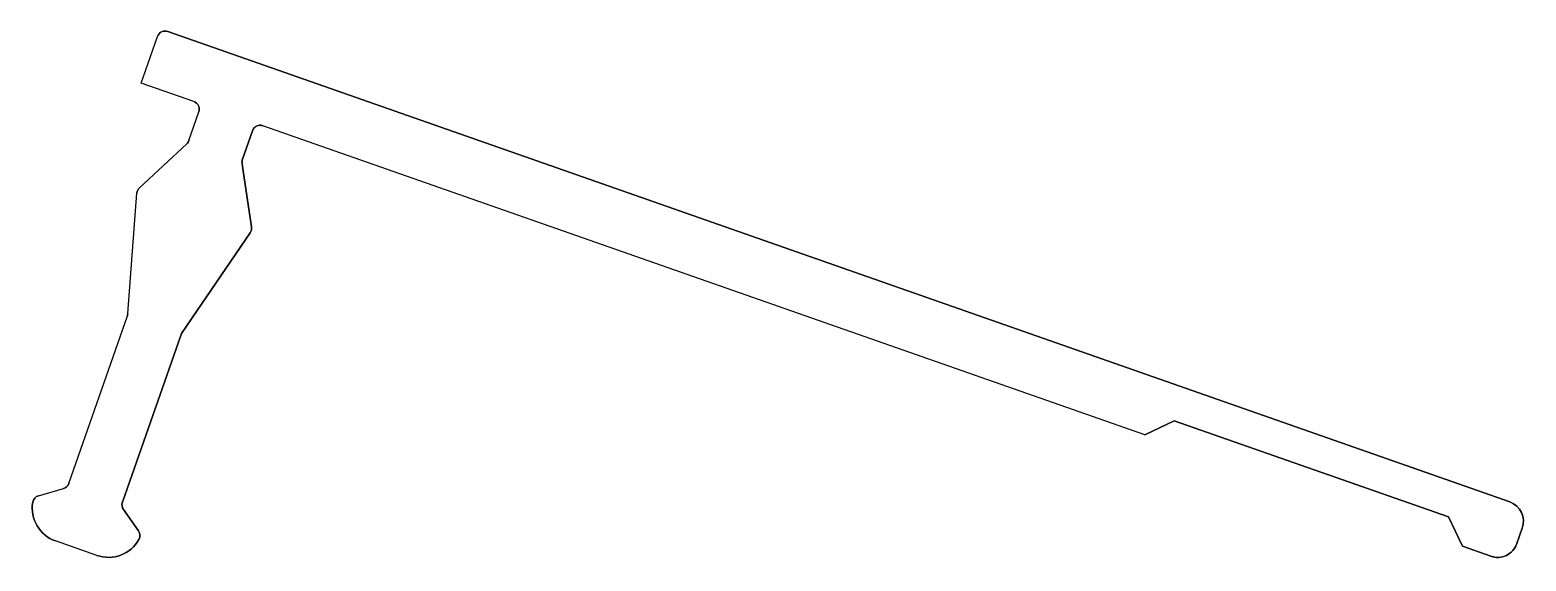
# Model space of a CAD drawing. Extents: x -18.2 to 18.2, y 8.7 to 21.7.
import ezdxf

# ---------------------------------------------------------------- set-up
doc = ezdxf.new("R2010")
doc.units = 0
doc.layers.get('0').update_dxf_attribs({"linetype": 'CONTINUOUS'})

# ---------------------------------------------------------------- blocks, each defined once
blk = doc.blocks.new('*U654')
for p, q in [((-12.817, 16.876), (-12.817, 16.876, -10)), ((-12.849, 16.734, -10), (-12.849, 16.734))]:
    blk.add_line(p, q)
at = {"extrusion": (0, -1e-16, -1)}
blk.add_arc((13.014, 16.847, 10), 0.2, 171.5813, 214.304, dxfattribs=at)
blk.add_arc((-13.014, 16.847), 0.2, 325.696, 8.4187)
blk = doc.blocks.new('*U655')
at = {"extrusion": (0, -1e-16, -1)}
for p, q in [((-15.506, 20.377, -10), (-15.109, 21.508, -10)), ((-14.853, 21.632, -10), (17.835, 10.182, -10)), ((-14.221, 19.927, -10), (-15.506, 20.377, -10)), ((-14.341, 18.98, -10), (-14.098, 19.672, -10)), ((8.944, 11.813, -10), (-12.54, 19.338, -10)), ((-12.795, 19.215, -10), (-13.037, 18.523, -10)), ((-14.393, 18.899, -10), (-15.544, 17.828, -10)), ((-13.046, 18.428, -10), (-13.025, 18.287, -10)), ((-12.817, 16.876, -10), (-13.025, 18.287, -10)), ((-15.829, 14.765, -10), (-15.607, 17.696, -10)), ((-12.849, 16.734, -10), (-14.508, 14.303, -10)), ((-17.264, 10.635, -10), (-15.84, 14.714, -10)), ((-14.532, 14.256, -10), (-15.96, 10.178, -10)), ((9.658, 12.156, -10), (8.944, 11.813, -10)), ((16.339, 9.816, -10), (9.658, 12.156, -10)), ((-18.004, 10.334, -10), (-17.397, 10.508, -10)), ((-15.934, 9.996, -10), (-15.57, 9.481, -10)), ((16.683, 9.102, -10), (16.339, 9.816, -10)), ((18.141, 9.545, -10), (18.009, 9.167, -10)), ((-16.581, 8.88, -10), (-17.588, 9.233, -10)), ((17.372, 8.861, -10), (16.683, 9.102, -10))]:
    blk.add_line(p, q, dxfattribs=at)
for centre, radius, start, end in [((14.919, 21.442, 10), 0.201, 19.304, 109.304), ((14.287, 19.738, 10), 0.2, 109.304, 199.304), ((12.606, 19.149, 10), 0.2, 19.304, 109.304), ((14.529, 19.046, 10), 0.2, 199.304, 227.0267), ((12.848, 18.457, 10), 0.2, 351.5907, 19.304), ((15.407, 17.681, 10), 0.2, 4.3346, 47.0267), ((13.014, 16.847, 10), 0.2, 171.5813, 214.304), ((16.03, 14.78, 10), 0.201, 184.3346, 199.2467), ((14.342, 14.189, 10), 0.201, 19.304, 34.304), ((17.453, 10.701, 10), 0.201, 199.2467, 253.9389), ((17.948, 10.142, 10), 0.2, 9.4352, 73.9389), ((17.307, 10.035, 10), 0.85, 289.304, 9.4352), ((15.771, 10.112, 10), 0.201, 324.6691, 19.304), ((-17.669, 9.71, 10), 0.5, 109.304, 199.304), ((15.733, 9.366, 10), 0.2, 144.6691, 209.1728), ((16.3, 9.683, 10), 0.85, 209.1728, 289.304), ((-17.537, 9.333, 10), 0.5, 199.304, 289.304)]:
    blk.add_arc(centre, radius, start, end, dxfattribs=at)
blk = doc.blocks.new('*U656')
at = {"extrusion": (0.989224, 0.146407, 0)}
for p, q in [((-12.817, 16.876, -10), (-13.025, 18.287, -10)), ((-13.025, 18.287), (-12.817, 16.876)), ((-13.025, 18.287, -10), (-13.025, 18.287)), ((-12.817, 16.876), (-12.817, 16.876, -10))]:
    blk.add_line(p, q, dxfattribs=at)
blk = doc.blocks.new('*U657')
for p, q in [((-13.046, 18.428, -10), (-13.046, 18.428)), ((-13.037, 18.523), (-13.037, 18.523, -10))]:
    blk.add_line(p, q)
at = {"extrusion": (0, -1e-16, -1)}
blk.add_arc((12.848, 18.457), 0.2, 351.5907, 19.304, dxfattribs=at)
blk.add_arc((-12.848, 18.457, -10), 0.2, 160.696, 188.4093)
blk = doc.blocks.new('*U658')
at = {"extrusion": (0.943778, -0.33058, 0)}
for p, q in [((-12.795, 19.215, -10), (-13.037, 18.523, -10)), ((-13.037, 18.523), (-12.795, 19.215)), ((-12.795, 19.215), (-12.795, 19.215, -10)), ((-13.037, 18.523), (-13.037, 18.523, -10))]:
    blk.add_line(p, q, dxfattribs=at)
blk = doc.blocks.new('*U659')
for p, q in [((-15.607, 17.696), (-15.607, 17.696, -10)), ((-15.544, 17.828, -10), (-15.544, 17.828))]:
    blk.add_line(p, q)
blk.add_arc((-15.407, 17.681), 0.2, 132.9733, 175.6654)
at = {"extrusion": (0, -1e-16, -1)}
blk.add_arc((15.407, 17.681, 10), 0.2, 4.3346, 47.0267, dxfattribs=at)
blk = doc.blocks.new('*U660')
for p, q in [((-15.506, 20.377), (-15.109, 21.508)), ((17.835, 10.182), (-14.853, 21.632)), ((-14.221, 19.927), (-15.506, 20.377)), ((-14.341, 18.98), (-14.098, 19.672)), ((8.944, 11.813), (-12.54, 19.338)), ((-13.037, 18.523), (-12.795, 19.215)), ((-15.544, 17.828), (-14.393, 18.899)), ((-13.025, 18.287), (-13.046, 18.428)), ((-13.025, 18.287), (-12.817, 16.876)), ((-15.829, 14.765), (-15.607, 17.696)), ((-14.508, 14.303), (-12.849, 16.734)), ((-17.264, 10.635), (-15.84, 14.714)), ((-15.96, 10.178), (-14.532, 14.256)), ((8.944, 11.813), (9.658, 12.156)), ((9.658, 12.156), (16.339, 9.816)), ((-18.004, 10.334), (-17.397, 10.508)), ((-15.57, 9.481), (-15.934, 9.996)), ((16.339, 9.816), (16.683, 9.102)), ((18.009, 9.167), (18.141, 9.545)), ((-16.581, 8.88), (-17.588, 9.233)), ((16.683, 9.102), (17.372, 8.861))]:
    blk.add_line(p, q)
for centre, radius, start, end in [((-14.919, 21.442), 0.201, 70.696, 160.696), ((-14.287, 19.738), 0.2, 340.696, 70.696), ((-12.606, 19.149), 0.2, 70.696, 160.696), ((-14.529, 19.046), 0.2, 312.9733, 340.696), ((-12.848, 18.457), 0.2, 160.696, 188.4093), ((-15.407, 17.681), 0.2, 132.9733, 175.6654), ((-13.014, 16.847), 0.2, 325.696, 8.4187), ((-16.03, 14.78), 0.201, 340.7533, 355.6654), ((-14.342, 14.189), 0.201, 145.696, 160.696), ((-17.453, 10.701), 0.201, 286.0611, 340.7533), ((-17.948, 10.142), 0.2, 106.0611, 170.5648), ((-17.307, 10.035), 0.85, 170.5648, 250.696), ((-15.771, 10.112), 0.201, 160.696, 215.3309), ((17.669, 9.71), 0.5, 340.696, 70.696), ((-15.733, 9.366), 0.2, 330.8272, 35.3309), ((-16.3, 9.683), 0.85, 250.696, 330.8272), ((17.537, 9.333), 0.5, 250.696, 340.696)]:
    blk.add_arc(centre, radius, start, end)
blk = doc.blocks.new('*U661')
at = {"extrusion": (-0.681657, 0.731672, 0)}
for p, q in [((-15.544, 17.828), (-14.393, 18.899)), ((-14.393, 18.899, -10), (-15.544, 17.828, -10)), ((-14.393, 18.899), (-14.393, 18.899, -10)), ((-15.544, 17.828, -10), (-15.544, 17.828))]:
    blk.add_line(p, q, dxfattribs=at)
blk = doc.blocks.new('*U662')
for p, q in [((-14.341, 18.98, -10), (-14.341, 18.98)), ((-14.393, 18.899), (-14.393, 18.899, -10))]:
    blk.add_line(p, q)
at = {"extrusion": (0, -1e-16, -1)}
blk.add_arc((14.529, 19.046), 0.2, 199.304, 227.0267, dxfattribs=at)
blk.add_arc((-14.529, 19.046, -10), 0.2, 312.9733, 340.696)
blk = doc.blocks.new('*U663')
at = {"extrusion": (-0.99714, 0.07558, 0)}
for p, q in [((-15.829, 14.765, -10), (-15.607, 17.696, -10)), ((-15.829, 14.765), (-15.607, 17.696)), ((-15.607, 17.696), (-15.607, 17.696, -10)), ((-15.829, 14.765, -10), (-15.829, 14.765))]:
    blk.add_line(p, q, dxfattribs=at)
blk = doc.blocks.new('*U664')
for p, q in [((-15.84, 14.714), (-15.84, 14.714, -10)), ((-15.829, 14.765, -10), (-15.829, 14.765))]:
    blk.add_line(p, q)
at = {"extrusion": (0, -1e-16, -1)}
for centre in [(16.03, 14.78, 10), (16.03, 14.78)]:
    blk.add_arc(centre, 0.201, 184.3346, 199.2467, dxfattribs=at)
blk = doc.blocks.new('*U665')
at = {"extrusion": (-0.943778, 0.33058, 0)}
for p, q in [((-14.341, 18.98), (-14.098, 19.672)), ((-14.341, 18.98, -10), (-14.098, 19.672, -10)), ((-14.098, 19.672), (-14.098, 19.672, -10)), ((-14.341, 18.98, -10), (-14.341, 18.98))]:
    blk.add_line(p, q, dxfattribs=at)
blk = doc.blocks.new('*U666')
at = {"extrusion": (-0.944108, 0.329636, 0)}
for p, q in [((-17.264, 10.635, -10), (-15.84, 14.714, -10)), ((-17.264, 10.635), (-15.84, 14.714)), ((-15.84, 14.714), (-15.84, 14.714, -10)), ((-17.264, 10.635, -10), (-17.264, 10.635))]:
    blk.add_line(p, q, dxfattribs=at)
blk = doc.blocks.new('*U667')
for p, q in [((-17.264, 10.635, -10), (-17.264, 10.635)), ((-17.397, 10.508), (-17.397, 10.508, -10))]:
    blk.add_line(p, q)
blk.add_arc((-17.453, 10.701, -10), 0.201, 286.0611, 340.7533)
at = {"extrusion": (0, -1e-16, -1)}
blk.add_arc((17.453, 10.701), 0.201, 199.2467, 253.9389, dxfattribs=at)
blk = doc.blocks.new('*U668')
at = {"extrusion": (-0.276662, 0.960967, 0)}
for p, q in [((-18.004, 10.334, -10), (-17.397, 10.508, -10)), ((-18.004, 10.334), (-17.397, 10.508)), ((-18.004, 10.334), (-18.004, 10.334, -10)), ((-17.397, 10.508), (-17.397, 10.508, -10))]:
    blk.add_line(p, q, dxfattribs=at)
blk = doc.blocks.new('*U669')
for p, q in [((-14.221, 19.927), (-14.221, 19.927, -10)), ((-14.098, 19.672), (-14.098, 19.672, -10))]:
    blk.add_line(p, q)
for centre in [(-14.287, 19.738, -10), (-14.287, 19.738)]:
    blk.add_arc(centre, 0.2, 340.696, 70.696)
blk = doc.blocks.new('*U670')
at = {"extrusion": (-0.33058, -0.943778, 1e-16)}
for p, q in [((-14.221, 19.927, -10), (-15.506, 20.377, -10)), ((-15.506, 20.377), (-15.506, 20.377, -10)), ((-14.221, 19.927), (-15.506, 20.377)), ((-14.221, 19.927), (-14.221, 19.927, -10))]:
    blk.add_line(p, q, dxfattribs=at)
blk = doc.blocks.new('*U671')
at = {"extrusion": (-0.943778, 0.33058, 0)}
for p, q in [((-15.506, 20.377, -10), (-15.109, 21.508, -10)), ((-15.506, 20.377), (-15.109, 21.508)), ((-15.109, 21.508), (-15.109, 21.508, -10)), ((-15.506, 20.377), (-15.506, 20.377, -10))]:
    blk.add_line(p, q, dxfattribs=at)
blk = doc.blocks.new('*U672')
for p, q in [((-15.109, 21.508), (-15.109, 21.508, -10)), ((-14.853, 21.632), (-14.853, 21.632, -10))]:
    blk.add_line(p, q)
at = {"extrusion": (0, -1e-16, -1)}
for centre in [(14.919, 21.442, 10), (14.919, 21.442)]:
    blk.add_arc(centre, 0.201, 19.304, 109.304, dxfattribs=at)
blk = doc.blocks.new('*U673')
at = {"extrusion": (0.33058, 0.943778, -1e-16)}
for p, q in [((-14.853, 21.632, -10), (17.835, 10.182, -10)), ((-14.853, 21.632), (-14.853, 21.632, -10)), ((17.835, 10.182), (-14.853, 21.632)), ((17.835, 10.182), (17.835, 10.182, -10))]:
    blk.add_line(p, q, dxfattribs=at)
blk = doc.blocks.new('*U674')
for p, q in [((17.835, 10.182), (17.835, 10.182, -10)), ((18.141, 9.545), (18.141, 9.545, -10))]:
    blk.add_line(p, q)
at = {"extrusion": (0, -1e-16, -1)}
for centre in [(-17.669, 9.71, 10), (-17.669, 9.71)]:
    blk.add_arc(centre, 0.5, 109.304, 199.304, dxfattribs=at)
blk = doc.blocks.new('*U675')
at = {"extrusion": (0.943778, -0.33058, 0)}
for p, q in [((18.141, 9.545, -10), (18.009, 9.167, -10)), ((18.009, 9.167), (18.141, 9.545)), ((18.141, 9.545), (18.141, 9.545, -10)), ((18.009, 9.167), (18.009, 9.167, -10))]:
    blk.add_line(p, q, dxfattribs=at)
blk = doc.blocks.new('*U676')
for p, q in [((18.009, 9.167), (18.009, 9.167, -10)), ((17.372, 8.861), (17.372, 8.861, -10))]:
    blk.add_line(p, q)
at = {"extrusion": (0, -1e-16, -1)}
for centre in [(-17.537, 9.333, 10), (-17.537, 9.333)]:
    blk.add_arc(centre, 0.5, 199.304, 289.304, dxfattribs=at)
blk = doc.blocks.new('*U677')
at = {"extrusion": (-0.33058, -0.943778, 1e-16)}
for p, q in [((17.372, 8.861, -10), (16.683, 9.102, -10)), ((16.683, 9.102), (16.683, 9.102, -10)), ((16.683, 9.102), (17.372, 8.861)), ((17.372, 8.861), (17.372, 8.861, -10))]:
    blk.add_line(p, q, dxfattribs=at)
blk = doc.blocks.new('*U678')
at = {"extrusion": (-0.901107, -0.433596, 0)}
for p, q in [((16.683, 9.102, -10), (16.339, 9.816, -10)), ((16.339, 9.816), (16.339, 9.816, -10)), ((16.339, 9.816), (16.683, 9.102)), ((16.683, 9.102), (16.683, 9.102, -10))]:
    blk.add_line(p, q, dxfattribs=at)
blk = doc.blocks.new('*U679')
at = {"extrusion": (-0.33058, -0.943778, 1e-16)}
for p, q in [((16.339, 9.816, -10), (9.658, 12.156, -10)), ((9.658, 12.156), (9.658, 12.156, -10)), ((9.658, 12.156), (16.339, 9.816)), ((16.339, 9.816), (16.339, 9.816, -10))]:
    blk.add_line(p, q, dxfattribs=at)
blk = doc.blocks.new('*U680')
at = {"extrusion": (0.433596, -0.901107, 0)}
for p, q in [((9.658, 12.156, -10), (8.944, 11.813, -10)), ((8.944, 11.813), (9.658, 12.156)), ((9.658, 12.156), (9.658, 12.156, -10)), ((8.944, 11.813), (8.944, 11.813, -10))]:
    blk.add_line(p, q, dxfattribs=at)
blk = doc.blocks.new('*U681')
at = {"extrusion": (-0.33058, -0.943778, 1e-16)}
for p, q in [((8.944, 11.813, -10), (-12.54, 19.338, -10)), ((-12.54, 19.338), (-12.54, 19.338, -10)), ((8.944, 11.813), (-12.54, 19.338)), ((8.944, 11.813), (8.944, 11.813, -10))]:
    blk.add_line(p, q, dxfattribs=at)
blk = doc.blocks.new('*U682')
for p, q in [((-12.54, 19.338), (-12.54, 19.338, -10)), ((-12.795, 19.215), (-12.795, 19.215, -10))]:
    blk.add_line(p, q)
for centre in [(-12.606, 19.149, -10), (-12.606, 19.149)]:
    blk.add_arc(centre, 0.2, 70.696, 160.696)
blk = doc.blocks.new('*U683')
at = {"extrusion": (0.989249, 0.146244, 0)}
for p, q in [((-13.046, 18.428, -10), (-13.046, 18.428)), ((-13.025, 18.287), (-13.046, 18.428)), ((-13.046, 18.428, -10), (-13.025, 18.287, -10)), ((-13.025, 18.287, -10), (-13.025, 18.287))]:
    blk.add_line(p, q, dxfattribs=at)
blk = doc.blocks.new('*U684')
at = {"extrusion": (0.826059, -0.563583, 0)}
for p, q in [((-14.508, 14.303), (-12.849, 16.734)), ((-12.849, 16.734, -10), (-14.508, 14.303, -10)), ((-12.849, 16.734, -10), (-12.849, 16.734)), ((-14.508, 14.303), (-14.508, 14.303, -10))]:
    blk.add_line(p, q, dxfattribs=at)
blk = doc.blocks.new('*U685')
for p, q in [((-14.532, 14.256, -10), (-14.532, 14.256)), ((-14.508, 14.303), (-14.508, 14.303, -10))]:
    blk.add_line(p, q)
for centre in [(-14.342, 14.189), (-14.342, 14.189, -10)]:
    blk.add_arc(centre, 0.201, 145.696, 160.696)
blk = doc.blocks.new('*U686')
at = {"extrusion": (0.943778, -0.33058, 0)}
for p, q in [((-15.96, 10.178), (-14.532, 14.256)), ((-14.532, 14.256, -10), (-15.96, 10.178, -10)), ((-14.532, 14.256, -10), (-14.532, 14.256)), ((-15.96, 10.178), (-15.96, 10.178, -10))]:
    blk.add_line(p, q, dxfattribs=at)
blk = doc.blocks.new('*U687')
for p, q in [((-15.96, 10.178), (-15.96, 10.178, -10)), ((-15.934, 9.996), (-15.934, 9.996, -10))]:
    blk.add_line(p, q)
for centre in [(-15.771, 10.112, -10), (-15.771, 10.112)]:
    blk.add_arc(centre, 0.201, 160.696, 215.3309)
blk = doc.blocks.new('*U688')
at = {"extrusion": (0.815825, 0.578298, 0)}
for p, q in [((-15.934, 9.996, -10), (-15.57, 9.481, -10)), ((-15.934, 9.996), (-15.934, 9.996, -10)), ((-15.57, 9.481), (-15.934, 9.996)), ((-15.57, 9.481), (-15.57, 9.481, -10))]:
    blk.add_line(p, q, dxfattribs=at)
blk = doc.blocks.new('*U689')
for p, q in [((-15.57, 9.481), (-15.57, 9.481, -10)), ((-15.558, 9.268), (-15.558, 9.268, -10))]:
    blk.add_line(p, q)
at = {"extrusion": (0, -1e-16, -1)}
for centre in [(15.733, 9.366, 10), (15.733, 9.366)]:
    blk.add_arc(centre, 0.2, 144.6691, 209.1728, dxfattribs=at)
blk = doc.blocks.new('*U690')
for p, q in [((-15.558, 9.268), (-15.558, 9.268, -10)), ((-16.581, 8.88), (-16.581, 8.88, -10))]:
    blk.add_line(p, q)
at = {"extrusion": (0, -1e-16, -1)}
for centre in [(16.3, 9.683, 10), (16.3, 9.683)]:
    blk.add_arc(centre, 0.85, 209.1728, 289.304, dxfattribs=at)
blk = doc.blocks.new('*U691')
at = {"extrusion": (-0.33058, -0.943778, 1e-16)}
for p, q in [((-16.581, 8.88, -10), (-17.588, 9.233, -10)), ((-17.588, 9.233), (-17.588, 9.233, -10)), ((-16.581, 8.88), (-17.588, 9.233)), ((-16.581, 8.88), (-16.581, 8.88, -10))]:
    blk.add_line(p, q, dxfattribs=at)
blk = doc.blocks.new('*U692')
for p, q in [((-18.145, 10.175), (-18.145, 10.175, -10)), ((-17.588, 9.233), (-17.588, 9.233, -10))]:
    blk.add_line(p, q)
at = {"extrusion": (0, -1e-16, -1)}
for centre in [(17.307, 10.035, 10), (17.307, 10.035)]:
    blk.add_arc(centre, 0.85, 289.304, 9.4352, dxfattribs=at)
blk = doc.blocks.new('*U693')
for p, q in [((-18.004, 10.334), (-18.004, 10.334, -10)), ((-18.145, 10.175), (-18.145, 10.175, -10))]:
    blk.add_line(p, q)
at = {"extrusion": (0, -1e-16, -1)}
for centre in [(17.948, 10.142, 10), (17.948, 10.142)]:
    blk.add_arc(centre, 0.2, 9.4352, 73.9389, dxfattribs=at)

msp = doc.modelspace()

# ---------------------------------------------------------------- block references
for name in ['*U655', '*U660', '*U671', '*U672', '*U673', '*U670', '*U669', '*U665', '*U682', '*U681', '*U662', '*U658', '*U661', '*U657', '*U683', '*U656', '*U663', '*U659', '*U654', '*U684', '*U666', '*U664', '*U686', '*U685', '*U680', '*U679', '*U667', '*U693', '*U668', '*U692', '*U687', '*U688', '*U674', '*U689', '*U678', '*U675', '*U691', '*U690', '*U676', '*U677']:
    msp.add_blockref(name, (0, 0))

doc.saveas('drawing.dxf')
